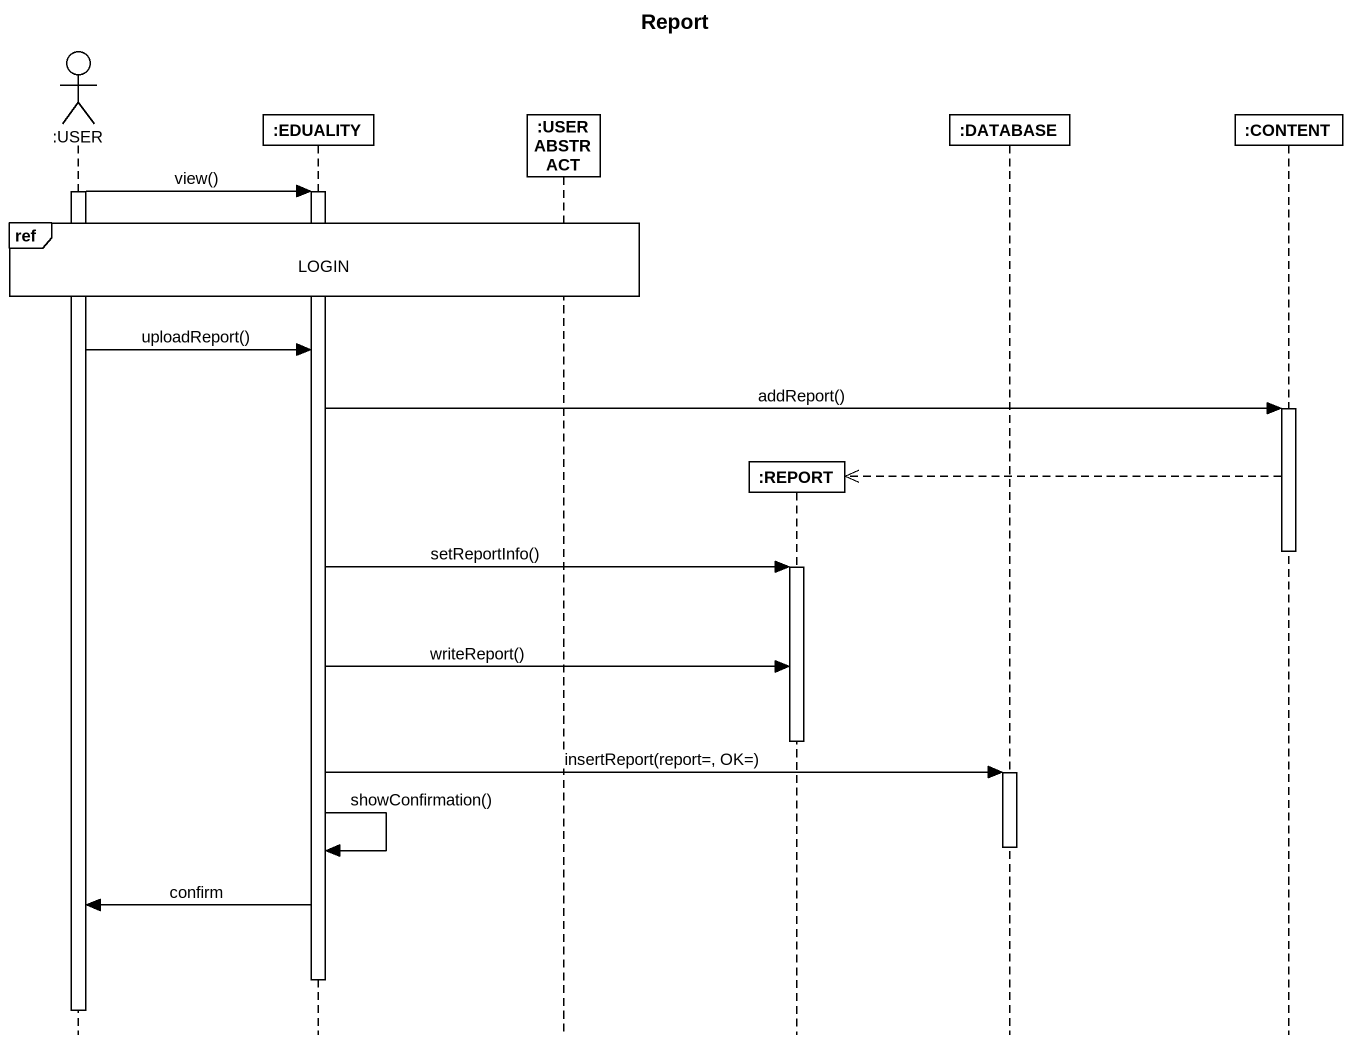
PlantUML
@startuml
title Report
hide footbox
actor ":USER" as USER
participant ":EDUALITY" as EDUALITY
participant ":USER ABSTRACT" as USER_ABSTRACT
participant ":REPORT" as REPORT
participant ":DATABASE" as DATABASE_
participant ":CONTENT" as CONTENT

activate USER
USER -> EDUALITY : view()
activate EDUALITY
ref over USER, EDUALITY, USER_ABSTRACT : LOGIN
USER -> EDUALITY : uploadReport()
EDUALITY -> CONTENT : addReport()
activate CONTENT
CONTENT -->> REPORT **
deactivate CONTENT
EDUALITY -> REPORT : setReportInfo()
activate REPORT
EDUALITY -> REPORT : writeReport()
deactivate REPORT
EDUALITY -> DATABASE_ : insertReport(report=, OK=)
activate DATABASE_
deactivate DATABASE_
EDUALITY -> EDUALITY : showConfirmation()
EDUALITY -> USER : confirm
deactivate EDUALITY
deactivate USER
@enduml
